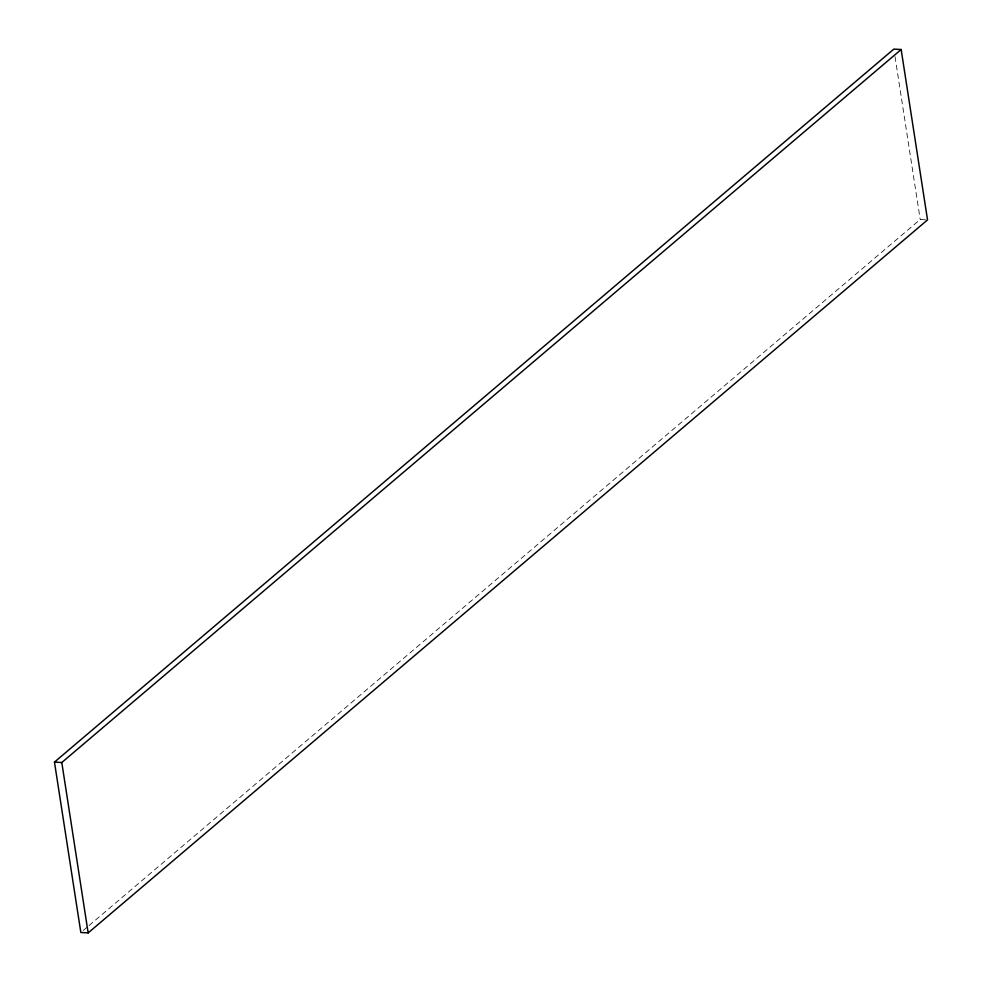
<?xml version="1.0" encoding="UTF-8"?>
<svg xmlns="http://www.w3.org/2000/svg" width="982" height="982" viewBox="0 0 982 982"><rect width="100%" height="100%" fill="white"/><g stroke="black" fill="none" stroke-linecap="round" stroke-linejoin="round"><path stroke-width="0.74" stroke-dasharray="4.91 3.68" d="M83.188 930.506L87.864 926.529M89.031 925.535L920.208 219.477L927.536 219.894M895.007 56.637L920.208 219.477"/><path stroke-width="1.47" d="M54.464 762.106L893.841 49.1L901.157 49.517L927.536 219.894L88.159 932.9L80.843 932.483L54.464 762.106L61.792 762.523L901.157 49.517M61.792 762.523L88.159 932.9"/></g></svg>
